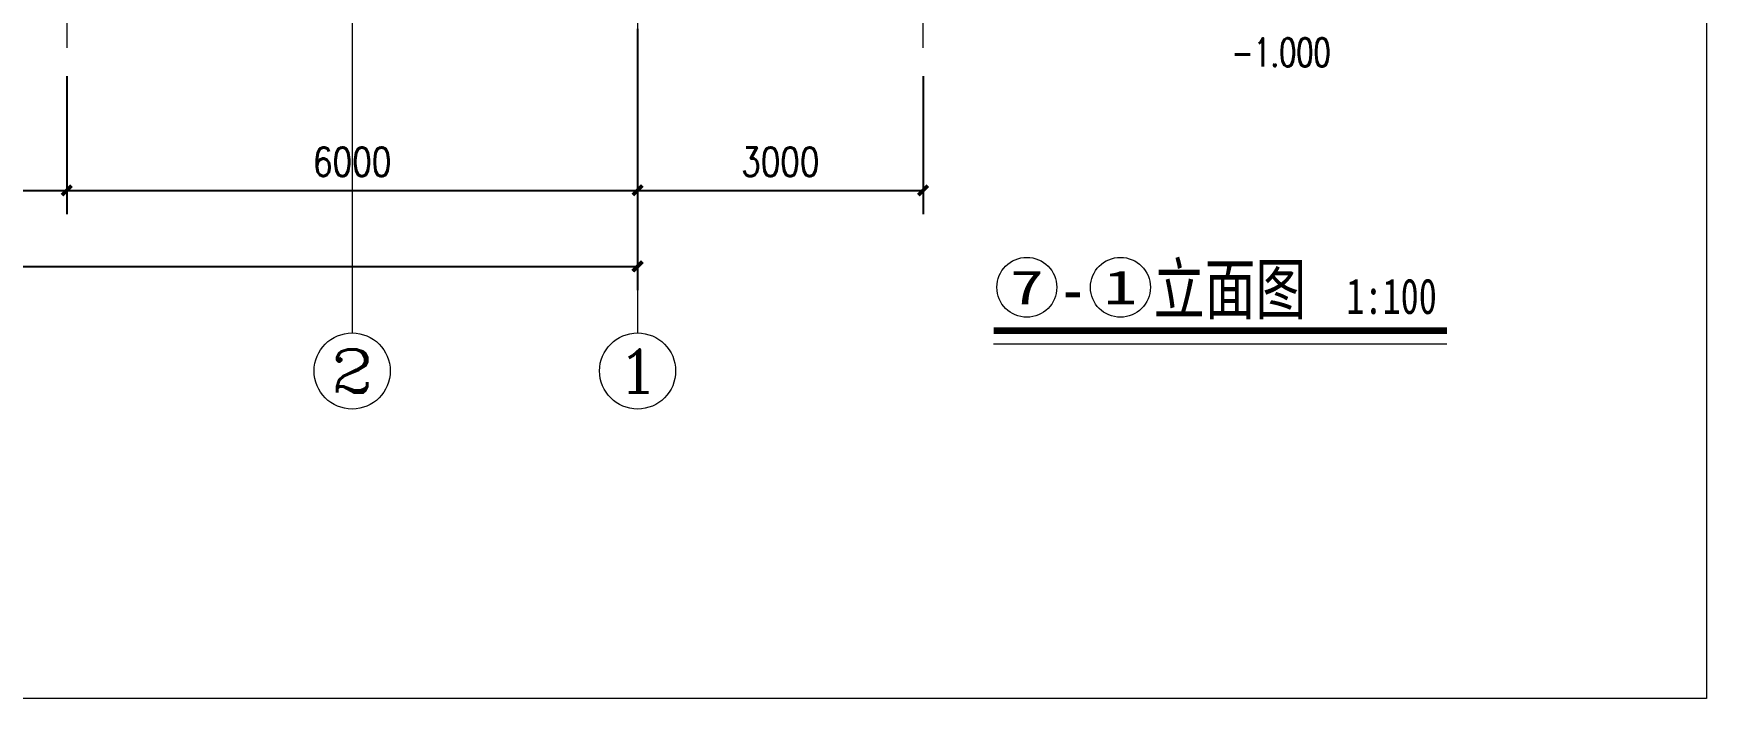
# Model space of a CAD drawing. Extents: x 577108 to 1042908, y 41950 to 81950.
# Drawn here: x 747723 to 765308, y 41950 to 48945 of the extents above; entities that cross this region are included whole.
import ezdxf
from ezdxf.enums import TextEntityAlignment as Align

# ---------------------------------------------------------------- set-up
doc = ezdxf.new("R2010")
doc.units = 0
doc.header["$LTSCALE"] = 1000
doc.header["$MEASUREMENT"] = 0
doc.linetypes.add('DOTE', pattern=[2.42, 2, -0.2, 0.02, -0.2])
doc.layers.get('0').update_dxf_attribs({"linetype": 'CONTINUOUS', "lineweight": 13})
doc.layers.get('Defpoints').update_dxf_attribs({"linetype": 'CONTINUOUS', "lineweight": 5})
for name, color, linetype, lineweight in [('AXIS', 3, 'CONTINUOUS', 15), ('AXIS_TEXT', 7, 'CONTINUOUS', 20), ('DIM_SYMB', 3, 'CONTINUOUS', 15), ('DOTE', 1, 'DOTE', 0), ('LM-S', 8, 'CONTINUOUS', 5), ('PUB_TEXT', 7, 'CONTINUOUS', 20)]:
    doc.layers.add(name, color=color, linetype=linetype, lineweight=lineweight)
doc.styles.add('_TCH_AXIS', font='COMPLEX', dxfattribs={"bigfont": 'GBCBIG'})
doc.styles.add('_TCH_DIM', font='SIMPLEX', dxfattribs={"bigfont": 'GBCBIG'})
doc.styles.add('COMPLEX', font='COMPLEX')
doc.styles.add('DIM_FONT', font='SIMPLEX.shx', dxfattribs={"width": 0.8, "bigfont": 'hztxt.shx'})
doc.styles.add('SIMHEI', font='simhei.ttf', dxfattribs={"width": 0.75, "height": 10})
doc.dimstyles.new('DIMN', dxfattribs={"dimtxt": 300, "dimasz": 100, "dimexe": 250, "dimexo": 300, "dimgap": 150, "dimtad": 1, "dimdec": 0, "dimzin": 0, "dimdsep": 46, "dimtxsty": 'DIM_FONT', "dimblk": 'ARCHTICK', "dimcen": 0.09, "dimclrt": 7, "dimazin": 2, "dimtfac": 1, "dimtdec": 0, "dimtix": 1, "dimtmove": 2, "dimatfit": 3, "dimldrblk": 'ARCHTICK', "dimfxl": 0, "dimtolj": 1, "dimtzin": 0, "dimarcsym": 0})

# ---------------------------------------------------------------- blocks, each defined once
blk = doc.blocks.new('_ArchTick')
at = {"color": 0, "linetype": 'ByBlock', "const_width": 0.4}
blk.add_lwpolyline([(-0.5, -0.5), (0.5, 0.5)], dxfattribs=at)
blk = doc.blocks.new('*D43')
at = {"layer": 'AXIS', "color": 0, "lineweight": -2, "transparency": 16777216}
for p, q in [((723573, 48995), (723573, 46245)), ((754073, 48995), (754073, 46245)), ((723573, 46495), (754073, 46495))]:
    blk.add_line(p, q, dxfattribs=at)
at = {"layer": 'Defpoints', "color": 0, "transparency": 16777216}
for p in [(723573, 49295), (754073, 49295), (754073, 46495)]:
    blk.add_point(p, dxfattribs=at)
at = {"layer": 'AXIS', "color": 0, "lineweight": -2, "transparency": 16777216, "xscale": 100, "yscale": 100, "zscale": 100, "rotation": 180}
blk.add_blockref('_ArchTick', (723573, 46495), dxfattribs=at)
at = {"layer": 'AXIS', "color": 0, "lineweight": -2, "transparency": 16777216, "xscale": 100, "yscale": 100, "zscale": 100}
blk.add_blockref('_ArchTick', (754073, 46495), dxfattribs=at)
at = {"layer": 'AXIS', "color": 7, "transparency": 16777216, "insert": (738823, 46795), "char_height": 300, "attachment_point": 5, "style": 'DIM_FONT'}
blk.add_mtext('\\A1;30500', dxfattribs=at)
blk = doc.blocks.new('*D187')
at = {"layer": 'AXIS', "color": 0, "lineweight": -2, "transparency": 16777216}
for p, q in [((754073, 48495), (754073, 47045)), ((757073, 48495), (757073, 47045)), ((754073, 47295), (757073, 47295))]:
    blk.add_line(p, q, dxfattribs=at)
at = {"layer": 'Defpoints', "color": 0, "transparency": 16777216}
for p in [(754073, 48795), (757073, 48795), (757073, 47295)]:
    blk.add_point(p, dxfattribs=at)
at = {"layer": 'AXIS', "color": 0, "lineweight": -2, "transparency": 16777216, "xscale": 100, "yscale": 100, "zscale": 100, "rotation": 180}
blk.add_blockref('_ArchTick', (754073, 47295), dxfattribs=at)
at = {"layer": 'AXIS', "color": 0, "lineweight": -2, "transparency": 16777216, "xscale": 100, "yscale": 100, "zscale": 100}
blk.add_blockref('_ArchTick', (757073, 47295), dxfattribs=at)
at = {"layer": 'AXIS', "color": 7, "transparency": 16777216, "insert": (755573, 47595), "char_height": 300, "attachment_point": 5, "style": 'DIM_FONT'}
blk.add_mtext('\\A1;3000', dxfattribs=at)
blk = doc.blocks.new('*D188')
at = {"layer": 'AXIS', "color": 0, "lineweight": -2, "transparency": 16777216}
for p, q in [((748073, 48495), (748073, 47045)), ((754073, 48495), (754073, 47045)), ((748073, 47295), (754073, 47295))]:
    blk.add_line(p, q, dxfattribs=at)
at = {"layer": 'Defpoints', "color": 0, "transparency": 16777216}
for p in [(748073, 48795), (754073, 48795), (754073, 47295)]:
    blk.add_point(p, dxfattribs=at)
at = {"layer": 'AXIS', "color": 0, "lineweight": -2, "transparency": 16777216, "xscale": 100, "yscale": 100, "zscale": 100, "rotation": 180}
blk.add_blockref('_ArchTick', (748073, 47295), dxfattribs=at)
at = {"layer": 'AXIS', "color": 0, "lineweight": -2, "transparency": 16777216, "xscale": 100, "yscale": 100, "zscale": 100}
blk.add_blockref('_ArchTick', (754073, 47295), dxfattribs=at)
at = {"layer": 'AXIS', "color": 7, "transparency": 16777216, "insert": (751073, 47595), "char_height": 300, "attachment_point": 5, "style": 'DIM_FONT'}
blk.add_mtext('\\A1;6000', dxfattribs=at)
blk = doc.blocks.new('*D189')
at = {"layer": 'AXIS', "color": 0, "lineweight": -2, "transparency": 16777216}
for p, q in [((744073, 48495), (744073, 47045)), ((748073, 48495), (748073, 47045)), ((744073, 47295), (748073, 47295))]:
    blk.add_line(p, q, dxfattribs=at)
at = {"layer": 'Defpoints', "color": 0, "transparency": 16777216}
for p in [(744073, 48795), (748073, 48795), (748073, 47295)]:
    blk.add_point(p, dxfattribs=at)
at = {"layer": 'AXIS', "color": 0, "lineweight": -2, "transparency": 16777216, "xscale": 100, "yscale": 100, "zscale": 100, "rotation": 180}
blk.add_blockref('_ArchTick', (744073, 47295), dxfattribs=at)
at = {"layer": 'AXIS', "color": 0, "lineweight": -2, "transparency": 16777216, "xscale": 100, "yscale": 100, "zscale": 100}
blk.add_blockref('_ArchTick', (748073, 47295), dxfattribs=at)
at = {"layer": 'AXIS', "color": 7, "transparency": 16777216, "insert": (746073, 47595), "char_height": 300, "attachment_point": 5, "style": 'DIM_FONT'}
blk.add_mtext('\\A1;4000', dxfattribs=at)
blk = doc.blocks.new('_AXISO')
blk.add_circle((0, 0), 0.5)
at = {"layer": 'AXIS_TEXT', "style": 'COMPLEX', "width": 1.041667}
blk.add_attdef('A', text='', height=0.56, dxfattribs=at).set_placement((-0.25, -0.28), (0.25, -0.28), align=Align.FIT)

msp = doc.modelspace()

# ---------------------------------------------------------------- linework, layer by layer
at = {"layer": 'AXIS'}
for p, q in [((751073.0894, 49295.1748), (751073.0894, 45795.1748)), ((754073.0894, 49295.1748), (754073.0894, 45795.1748))]:
    msp.add_line(p, q, dxfattribs=at)
at = {"layer": 'DIM_SYMB', "const_width": 70}
msp.add_lwpolyline([(757814.0936, 45820.1748), (762580.2961, 45820.1748)], dxfattribs=at)
at = {"layer": 'DIM_SYMB'}
msp.add_lwpolyline([(757814.0936, 45680.1748), (762580.2961, 45680.1748)], dxfattribs=at)
at = {"layer": 'DOTE'}
for p, q in [((748073.0894, 59795.1748), (748073.0894, 48795.1748)), ((754073.0894, 59795.1748), (754073.0894, 48795.1748)), ((757073.0894, 48795.1748), (757073.0894, 59795.1748))]:
    msp.add_line(p, q, dxfattribs=at)
at = {"layer": 'LM-S'}
msp.add_lwpolyline([(715908.4301, 81950.2272), (765308.4301, 81950.2272), (765308.4301, 41950.2272), (715908.4301, 41950.2272)], close=True, dxfattribs=at)
at = {"layer": 'PUB_TEXT'}
for centre in [(758164.0936, 46275.1748), (759147.6379, 46275.1748)]:
    msp.add_circle(centre, 315, dxfattribs=at)

# ---------------------------------------------------------------- block references
at = {"layer": 'AXIS'}
ref = msp.add_blockref('_AXISO', (751073.0894, 45395.1748), dxfattribs=dict(at, xscale=800, yscale=800, zscale=800))
ref.add_attrib('A', '2', dxfattribs={"layer": 'AXIS_TEXT', "height": 452.5483, "style": '_TCH_AXIS', "width": 1.5}).set_placement((750846.8152, 45168.9006), (751299.3635, 45168.9006), align=Align.FIT)
ref = msp.add_blockref('_AXISO', (754073.0894, 45395.1748), dxfattribs=dict(at, xscale=800, yscale=800, zscale=800))
ref.add_attrib('A', '1', dxfattribs={"layer": 'AXIS_TEXT', "height": 452.5483, "style": '_TCH_AXIS', "width": 2.333333}).set_placement((753846.8152, 45168.9006), (754299.3635, 45168.9006), align=Align.FIT)

# ---------------------------------------------------------------- texts
at = {"layer": 'PUB_TEXT'}
for s, height, style, width, p in [('-1.000', 297.5, '_TCH_DIM', 0.705882, (760313.0894, 48597.6748)), ('立面图', 522.78481, 'SIMHEI', 0.75, (759497.6379, 45995.1748)), ('1:100', 373.41772, 'SIMHEI', 0.75, (761521.4354, 45995.1748)), ('-', 522.7848, 'SIMHEI', 0.75, (758514.0936, 45995.1748))]:
    msp.add_text(s, height=height, dxfattribs=dict(at, style=style, width=width)).set_placement(p)
at = {"layer": 'PUB_TEXT', "style": 'SIMHEI', "width": 1.84375}
for s, p, p2 in [('7', (757985.9027, 46096.9839), (758342.2845, 46096.9839)), ('1', (758969.447, 46096.9839), (759325.8288, 46096.9839))]:
    msp.add_text(s, height=356.3818, dxfattribs=at).set_placement(p, p2, align=Align.FIT)

# ---------------------------------------------------------------- dimensions: what is measured, and where the dimension line sits
at = {"layer": 'AXIS'}
for p1, p2, distance, picture, middle in [((723573.0894, 49295.1748), (754073.0894, 49295.1748), -2800, '*D43', (738823.0894, 46795.1748)), ((744073.0894, 48795.1748), (748073.0894, 48795.1748), -1500, '*D189', (746073.0894, 47595.1748)), ((748073.0894, 48795.1748), (754073.0894, 48795.1748), -1500, '*D188', (751073.0894, 47595.1748)), ((754073.0894, 48795.1748), (757073.0894, 48795.1748), -1500, '*D187', (755573.0894, 47595.1748))]:
    dim = msp.add_aligned_dim(p1=p1, p2=p2, distance=distance, dimstyle='DIMN', dxfattribs=at)
    dim.commit()
    dim.dimension.update_dxf_attribs({"geometry": picture, "text_midpoint": middle})

doc.saveas('drawing.dxf')
